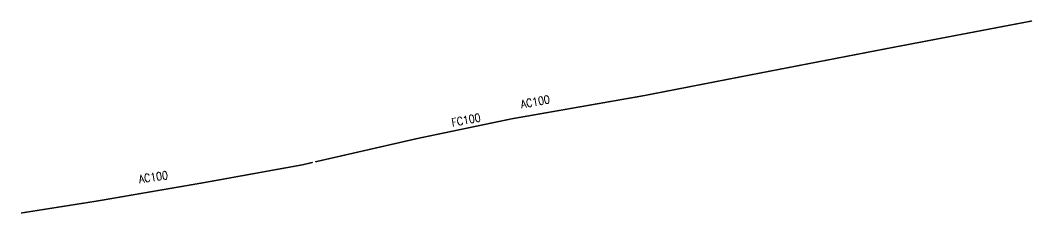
# Model space of a CAD drawing. Header units: millimetres. Extents: x 159000 to 160000, y 157069 to 157880.
# Drawn here: x 158999.9 to 159187.4, y 157844.6 to 157880.4 of the extents above; entities that cross this region are included whole.
import ezdxf
from ezdxf.enums import TextEntityAlignment as Align

# ---------------------------------------------------------------- set-up
doc = ezdxf.new("R2010")
doc.units = ezdxf.units.MM
doc.layers.add('L_908', color=5, linetype='CONTINUOUS')
doc.styles.get("Standard").update_dxf_attribs({"font": 'romans.shx', "width": 0.85})
doc.linetypes.add('BP_HS', pattern='A,2,-1,["G",Standard,S=0.85,R=0,X=-0.27,Y=-0.4],-1', length=4)

msp = doc.modelspace()

# ---------------------------------------------------------------- linework, layer by layer
at = {"layer": 'L_908', "linetype": 'BP_HS', "const_width": 0.25, "flags": 128}
for points in [[(159054.5, 157854.2), (159073.46, 157858.53), (159090.86, 157862.16), (159115.34, 157866.45), (159134.31, 157870.14), (159161.05, 157875.3), (159187.24, 157880.28)], [(159000, 157844.72), (159014.13, 157846.95), (159034.05, 157850.38), (159052.08, 157853.64), (159054.06, 157854.1)]]:
    msp.add_lwpolyline(points, dxfattribs=at)

# ---------------------------------------------------------------- texts
at = {"layer": 'L_908', "linetype": 'Continuous', "width": 0.85}
for s, rotation, p in [('AC100', 10.4162, (159095.25, 157865.33)), ('FC100', 10.5099, (159082.43, 157861.96)), ('AC100', 8.0907, (159024.52, 157851.39))]:
    msp.add_text(s, height=1.5, rotation=rotation, dxfattribs=at).set_placement(p, align=Align.MIDDLE)

doc.saveas('drawing.dxf')
